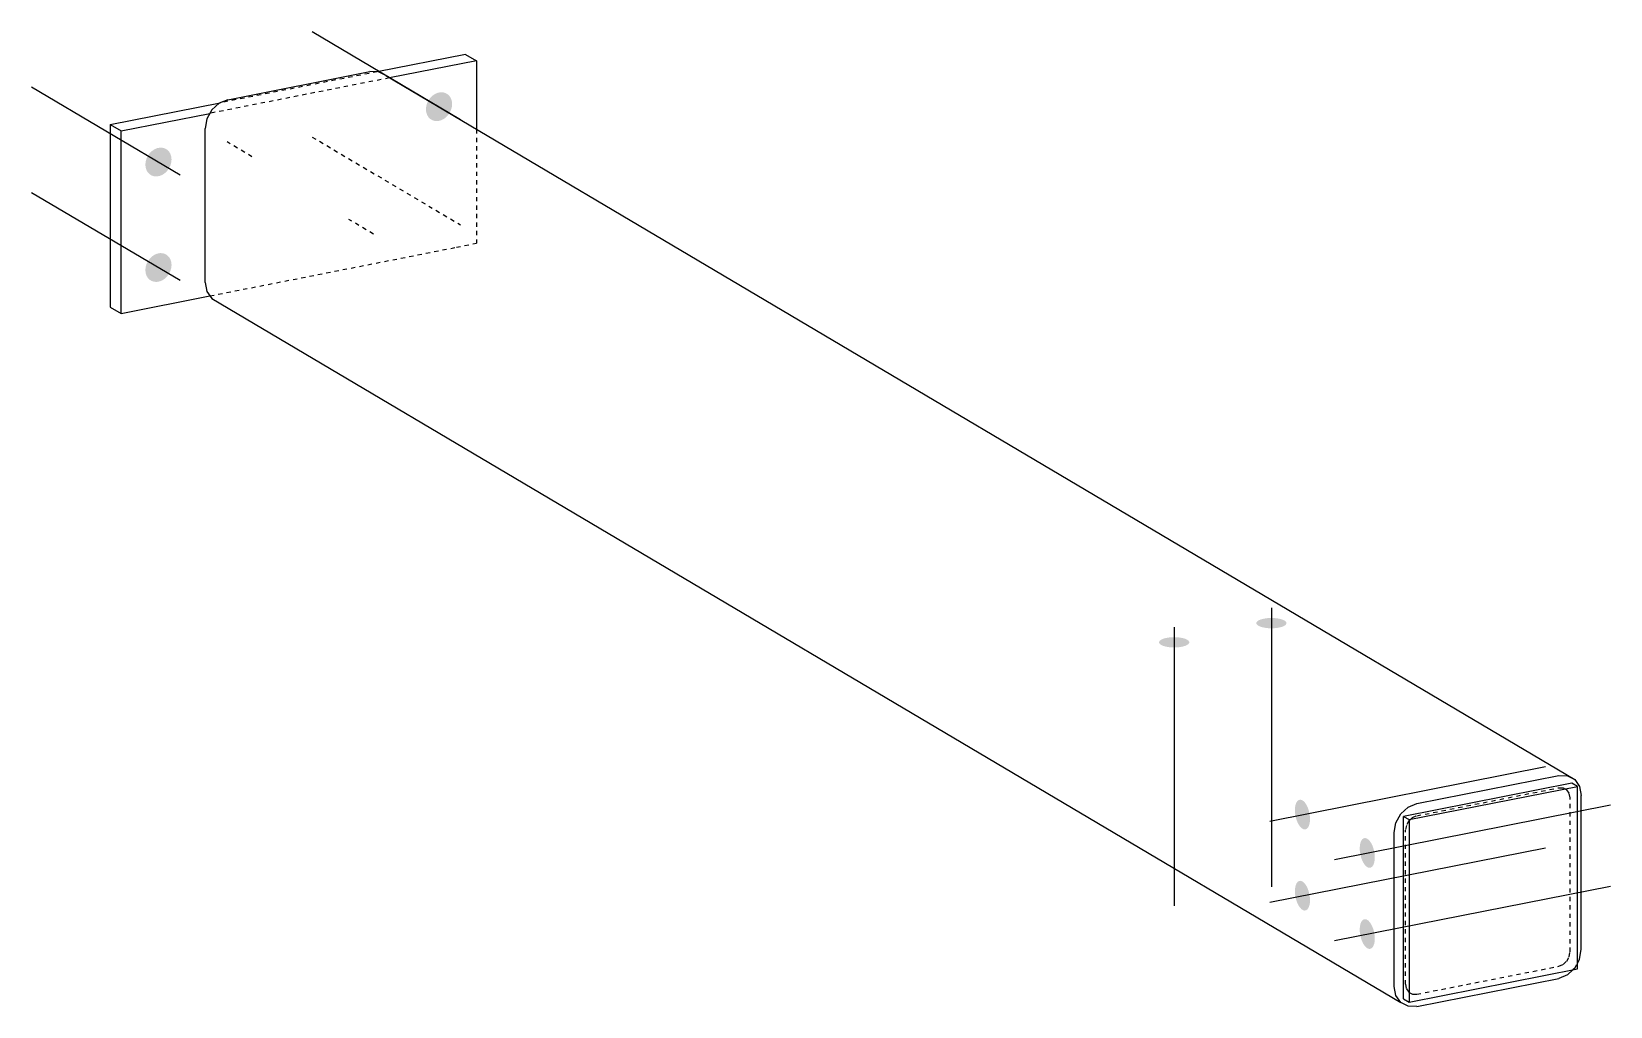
# Model space of a CAD drawing. Header units: millimetres. Extents: x 5 to 20029, y 2 to 459.
# Drawn here: x 19298 to 20029, y 7 to 459 of the extents above; entities that cross this region are included whole.
import ezdxf

# ---------------------------------------------------------------- set-up
doc = ezdxf.new("R2010")
doc.units = ezdxf.units.MM
doc.linetypes.add('DXK_LINE_DOT2', pattern=[3.9198, 1.9599, -1.9599])
doc.layers.add('STÅL', color=7, linetype='Continuous')

msp = doc.modelspace()

# ---------------------------------------------------------------- hatches: boundary and pattern name
at = {"layer": 'STÅL', "linetype": 'Continuous'}
for points in [[(19482.11, 426.98), (19482.96, 428.17), (19483.98, 429.18), (19485.14, 429.97), (19486.38, 430.5), (19487.65, 430.75), (19488.89, 430.7), (19490.04, 430.37), (19491.07, 429.76), (19491.92, 428.91), (19492.55, 427.84), (19492.94, 426.61), (19493.07, 425.27), (19492.94, 423.88), (19492.54, 422.49), (19491.91, 421.18), (19491.06, 419.99), (19490.03, 418.98), (19488.88, 418.19), (19487.64, 417.66), (19486.37, 417.41), (19485.13, 417.45), (19483.97, 417.79), (19482.95, 418.39), (19482.1, 419.25), (19481.47, 420.31), (19481.08, 421.55), (19480.95, 422.89), (19481.08, 424.28), (19481.47, 425.67)], [(19352.2, 401.33), (19353.05, 402.52), (19354.08, 403.53), (19355.24, 404.32), (19356.48, 404.85), (19357.74, 405.09), (19358.98, 405.05), (19360.14, 404.72), (19361.16, 404.11), (19362.01, 403.26), (19362.64, 402.19), (19363.03, 400.96), (19363.17, 399.62), (19363.03, 398.22), (19362.64, 396.84), (19362, 395.52), (19361.16, 394.33), (19360.13, 393.33), (19358.97, 392.54), (19357.73, 392.01), (19356.46, 391.76), (19355.23, 391.8), (19354.07, 392.13), (19353.04, 392.74), (19352.2, 393.6), (19351.56, 394.66), (19351.17, 395.89), (19351.04, 397.24), (19351.18, 398.63), (19351.57, 400.01)], [(19352.2, 352.47), (19353.05, 353.66), (19354.08, 354.67), (19355.24, 355.45), (19356.48, 355.98), (19357.74, 356.23), (19358.98, 356.19), (19360.14, 355.86), (19361.16, 355.25), (19362.01, 354.39), (19362.64, 353.33), (19363.03, 352.1), (19363.17, 350.75), (19363.03, 349.36), (19362.64, 347.98), (19362, 346.66), (19361.16, 345.47), (19360.13, 344.46), (19358.97, 343.67), (19357.73, 343.14), (19356.46, 342.9), (19355.23, 342.94), (19354.07, 343.27), (19353.04, 343.88), (19352.2, 344.73), (19351.56, 345.8), (19351.17, 347.03), (19351.04, 348.37), (19351.18, 349.77), (19351.57, 351.15)], [(19872.42, 182.4), (19870.96, 182.45), (19869.57, 182.61), (19868.31, 182.86), (19867.22, 183.19), (19866.36, 183.6), (19865.76, 184.05), (19865.46, 184.54), (19865.46, 185.04), (19865.76, 185.53), (19866.36, 185.99), (19867.22, 186.4), (19868.31, 186.73), (19869.57, 186.98), (19870.96, 187.14), (19872.42, 187.19), (19873.87, 187.14), (19875.27, 186.98), (19876.53, 186.73), (19877.62, 186.4), (19878.48, 185.99), (19879.08, 185.53), (19879.38, 185.04), (19879.38, 184.54), (19879.08, 184.05), (19878.48, 183.6), (19877.62, 183.19), (19876.53, 182.86), (19875.27, 182.61), (19873.87, 182.45)], [(19827.39, 173.51), (19825.93, 173.56), (19824.54, 173.71), (19823.27, 173.97), (19822.18, 174.3), (19821.32, 174.7), (19820.73, 175.16), (19820.42, 175.65), (19820.42, 176.15), (19820.73, 176.64), (19821.32, 177.1), (19822.18, 177.5), (19823.27, 177.84), (19824.54, 178.09), (19825.93, 178.24), (19827.39, 178.3), (19828.84, 178.24), (19830.23, 178.09), (19831.5, 177.84), (19832.59, 177.5), (19833.45, 177.1), (19834.04, 176.64), (19834.35, 176.15), (19834.35, 175.65), (19834.04, 175.16), (19833.45, 174.7), (19832.59, 174.3), (19831.5, 173.97), (19830.23, 173.71), (19828.84, 173.56)], [(19890.02, 96.74), (19890.23, 95.29), (19890.29, 93.89), (19890.2, 92.58), (19889.96, 91.42), (19889.58, 90.47), (19889.08, 89.76), (19888.48, 89.34), (19887.81, 89.2), (19887.09, 89.37), (19886.36, 89.83), (19885.64, 90.57), (19884.98, 91.55), (19884.4, 92.72), (19883.92, 94.05), (19883.57, 95.46), (19883.36, 96.9), (19883.3, 98.31), (19883.39, 99.62), (19883.63, 100.78), (19884.01, 101.73), (19884.51, 102.43), (19885.11, 102.86), (19885.78, 103), (19886.5, 102.83), (19887.23, 102.36), (19887.95, 101.63), (19888.61, 100.65), (19889.19, 99.47), (19889.67, 98.15)], [(19920.02, 78.96), (19920.23, 77.52), (19920.29, 76.12), (19920.2, 74.81), (19919.96, 73.65), (19919.58, 72.7), (19919.08, 71.99), (19918.48, 71.56), (19917.81, 71.43), (19917.09, 71.6), (19916.36, 72.06), (19915.64, 72.8), (19914.98, 73.78), (19914.4, 74.95), (19913.92, 76.28), (19913.57, 77.69), (19913.36, 79.13), (19913.3, 80.54), (19913.39, 81.85), (19913.63, 83), (19914.01, 83.96), (19914.51, 84.66), (19915.11, 85.09), (19915.78, 85.22), (19916.5, 85.06), (19917.23, 84.59), (19917.95, 83.86), (19918.61, 82.88), (19919.19, 81.7), (19919.67, 80.38)], [(19890.02, 59.15), (19890.23, 57.71), (19890.29, 56.3), (19890.2, 54.99), (19889.96, 53.83), (19889.58, 52.88), (19889.08, 52.18), (19888.48, 51.75), (19887.81, 51.61), (19887.09, 51.78), (19886.36, 52.25), (19885.64, 52.98), (19884.98, 53.96), (19884.4, 55.14), (19883.92, 56.46), (19883.57, 57.87), (19883.36, 59.32), (19883.3, 60.72), (19883.39, 62.03), (19883.63, 63.19), (19884.01, 64.14), (19884.51, 64.85), (19885.11, 65.27), (19885.78, 65.41), (19886.5, 65.24), (19887.23, 64.78), (19887.95, 64.04), (19888.61, 63.06), (19889.19, 61.89), (19889.67, 60.56)], [(19920.02, 41.38), (19920.23, 39.93), (19920.29, 38.53), (19920.2, 37.22), (19919.96, 36.06), (19919.58, 35.11), (19919.08, 34.4), (19918.48, 33.98), (19917.81, 33.84), (19917.09, 34.01), (19916.36, 34.47), (19915.64, 35.21), (19914.98, 36.19), (19914.4, 37.36), (19913.92, 38.69), (19913.57, 40.1), (19913.36, 41.54), (19913.3, 42.95), (19913.39, 44.26), (19913.63, 45.42), (19914.01, 46.37), (19914.51, 47.07), (19915.11, 47.5), (19915.78, 47.64), (19916.5, 47.47), (19917.23, 47.01), (19917.95, 46.27), (19918.61, 45.29), (19919.19, 44.11), (19919.67, 42.79)]]:
    msp.add_hatch(color=96, dxfattribs=at).paths.add_polyline_path(points)

# ---------------------------------------------------------------- linework, layer by layer
at = {"layer": 'STÅL', "color": 96, "linetype": 'Continuous'}
for p, q in [((19428.26, 458.88), (19497.01, 418.15)), ((19298.35, 433.23), (19367.1, 392.5)), ((19298.35, 384.37), (19367.1, 343.64)), ((19872.42, 191.84), (19872.42, 62.63)), ((19827.39, 182.95), (19827.39, 53.74)), ((19871.64, 93.11), (19999.38, 118.33)), ((19901.64, 75.33), (20029.38, 100.56)), ((19871.64, 55.52), (19999.38, 80.74)), ((19901.64, 37.75), (20029.38, 62.97))]:
    msp.add_line(p, q, dxfattribs=at)
at = {"layer": 'STÅL', "color": 2, "linetype": 'Continuous'}
for p, q in [((19499.33, 448.31), (19458.44, 440.24)), ((19499.33, 448.31), (19504.33, 445.35)), ((19389.15, 427.31), (19454.96, 440.3)), ((19458.94, 440.23), (19454.96, 440.3)), ((19462.31, 438.45), (19458.94, 440.23)), ((19504.33, 445.35), (19464.08, 437.41)), ((19504.33, 445.35), (19504.33, 413.56)), ((19462.31, 438.45), (20012.85, 112.31)), ((19334.78, 415.82), (19385.68, 425.87)), ((19385.17, 425.66), (19381.8, 422.55)), ((19389.15, 427.31), (19385.17, 425.66)), ((19339.78, 412.86), (19380.94, 420.99)), ((19379.55, 418.45), (19378.75, 413.98)), ((19381.8, 422.55), (19379.55, 418.45)), ((19334.78, 415.82), (19334.78, 331.25)), ((19334.78, 415.82), (19339.78, 412.86)), ((19339.78, 328.29), (19339.78, 412.86)), ((19378.75, 342.56), (19378.75, 413.98)), ((19339.78, 328.29), (19380.94, 336.42)), ((19378.75, 342.56), (19379.55, 338.4)), ((19379.55, 338.4), (19381.8, 335.19)), ((19334.78, 331.25), (19339.78, 328.29)), ((19381.8, 335.19), (19932.34, 9.05)), ((20011.57, 110.66), (19933.62, 95.27)), ((19939.69, 101.17), (20005.5, 114.17)), ((20005.5, 114.17), (20009.48, 114.09)), ((20009.48, 114.09), (20012.85, 112.31)), ((20014.07, 109.18), (20011.57, 110.66)), ((20012.85, 112.31), (20015.11, 109.1)), ((19936.12, 93.79), (20014.07, 109.18)), ((20014.07, 24.61), (20014.07, 109.18)), ((20015.11, 109.1), (20015.9, 104.94)), ((20015.9, 33.53), (20015.9, 104.94)), ((19930.09, 92.31), (19932.34, 96.42)), ((19932.34, 96.42), (19935.71, 99.53)), ((19933.62, 95.27), (19936.12, 93.79)), ((19933.62, 10.7), (19933.62, 95.27)), ((19935.71, 99.53), (19939.69, 101.17)), ((19929.29, 87.84), (19930.09, 92.31)), ((19929.29, 16.42), (19929.29, 87.84)), ((19936.12, 93.79), (19936.12, 9.22)), ((20015.11, 29.05), (20015.9, 33.53)), ((19936.12, 9.22), (20014.07, 24.61)), ((20012.05, 24.21), (20009.48, 21.84)), ((20014.07, 27.16), (20015.11, 29.05)), ((19930.09, 12.27), (19929.29, 16.42)), ((19939.69, 7.2), (20005.5, 20.2)), ((20009.48, 21.84), (20005.5, 20.2)), ((19932.34, 9.05), (19930.09, 12.27)), ((19935.71, 7.27), (19932.34, 9.05)), ((19933.62, 10.7), (19936.12, 9.22)), ((19939.69, 7.2), (19935.71, 7.27))]:
    msp.add_line(p, q, dxfattribs=at)
at = {"layer": 'STÅL', "color": 7, "linetype": 'DXK_LINE_DOT2'}
for p, q in [((19458.44, 440.24), (19385.68, 425.87)), ((19464.08, 437.41), (19380.94, 420.99)), ((19504.33, 413.56), (19504.33, 360.78)), ((19380.94, 336.42), (19495.03, 358.94)), ((19495.03, 358.94), (19504.33, 360.78)), ((19939.69, 95.53), (20005.5, 108.53)), ((20005.5, 108.53), (20007.49, 108.49)), ((20007.49, 108.49), (20008.33, 108.05)), ((20008.33, 108.05), (20009.18, 107.6)), ((20010.31, 106), (20009.18, 107.6)), ((20010.7, 103.92), (20010.31, 106)), ((20010.7, 32.5), (20010.7, 103.92)), ((19937.7, 94.71), (19939.69, 95.53)), ((19934.89, 91.1), (19934.49, 88.87)), ((19934.49, 17.45), (19934.49, 88.87)), ((19936.01, 93.15), (19934.89, 91.1)), ((19936.01, 93.15), (19936.12, 93.26)), ((19936.12, 93.26), (19937.7, 94.71)), ((20009.18, 28.21), (20010.31, 30.26)), ((20010.31, 30.26), (20010.7, 32.5)), ((19939.69, 12.84), (20005.5, 25.83)), ((20005.5, 25.83), (20007.49, 26.66)), ((20007.49, 26.66), (20009.18, 28.21)), ((20012.85, 24.95), (20012.05, 24.21)), ((20012.85, 24.95), (20014.07, 27.16)), ((19934.49, 17.45), (19934.89, 15.37)), ((19934.89, 15.37), (19936.01, 13.76)), ((19936.01, 13.76), (19936.12, 13.7)), ((19936.12, 13.7), (19937.7, 12.87)), ((19937.7, 12.87), (19939.69, 12.84))]:
    msp.add_line(p, q, dxfattribs=at)
at = {"layer": 'STÅL', "color": 96, "linetype": 'DXK_LINE_DOT2'}
for p, q in [((19428.26, 410.02), (19497.01, 369.29)), ((19400.41, 400.9), (19388.91, 407.72)), ((19456.7, 365.04), (19445.2, 371.85))]:
    msp.add_line(p, q, dxfattribs=at)

doc.saveas('drawing.dxf')
